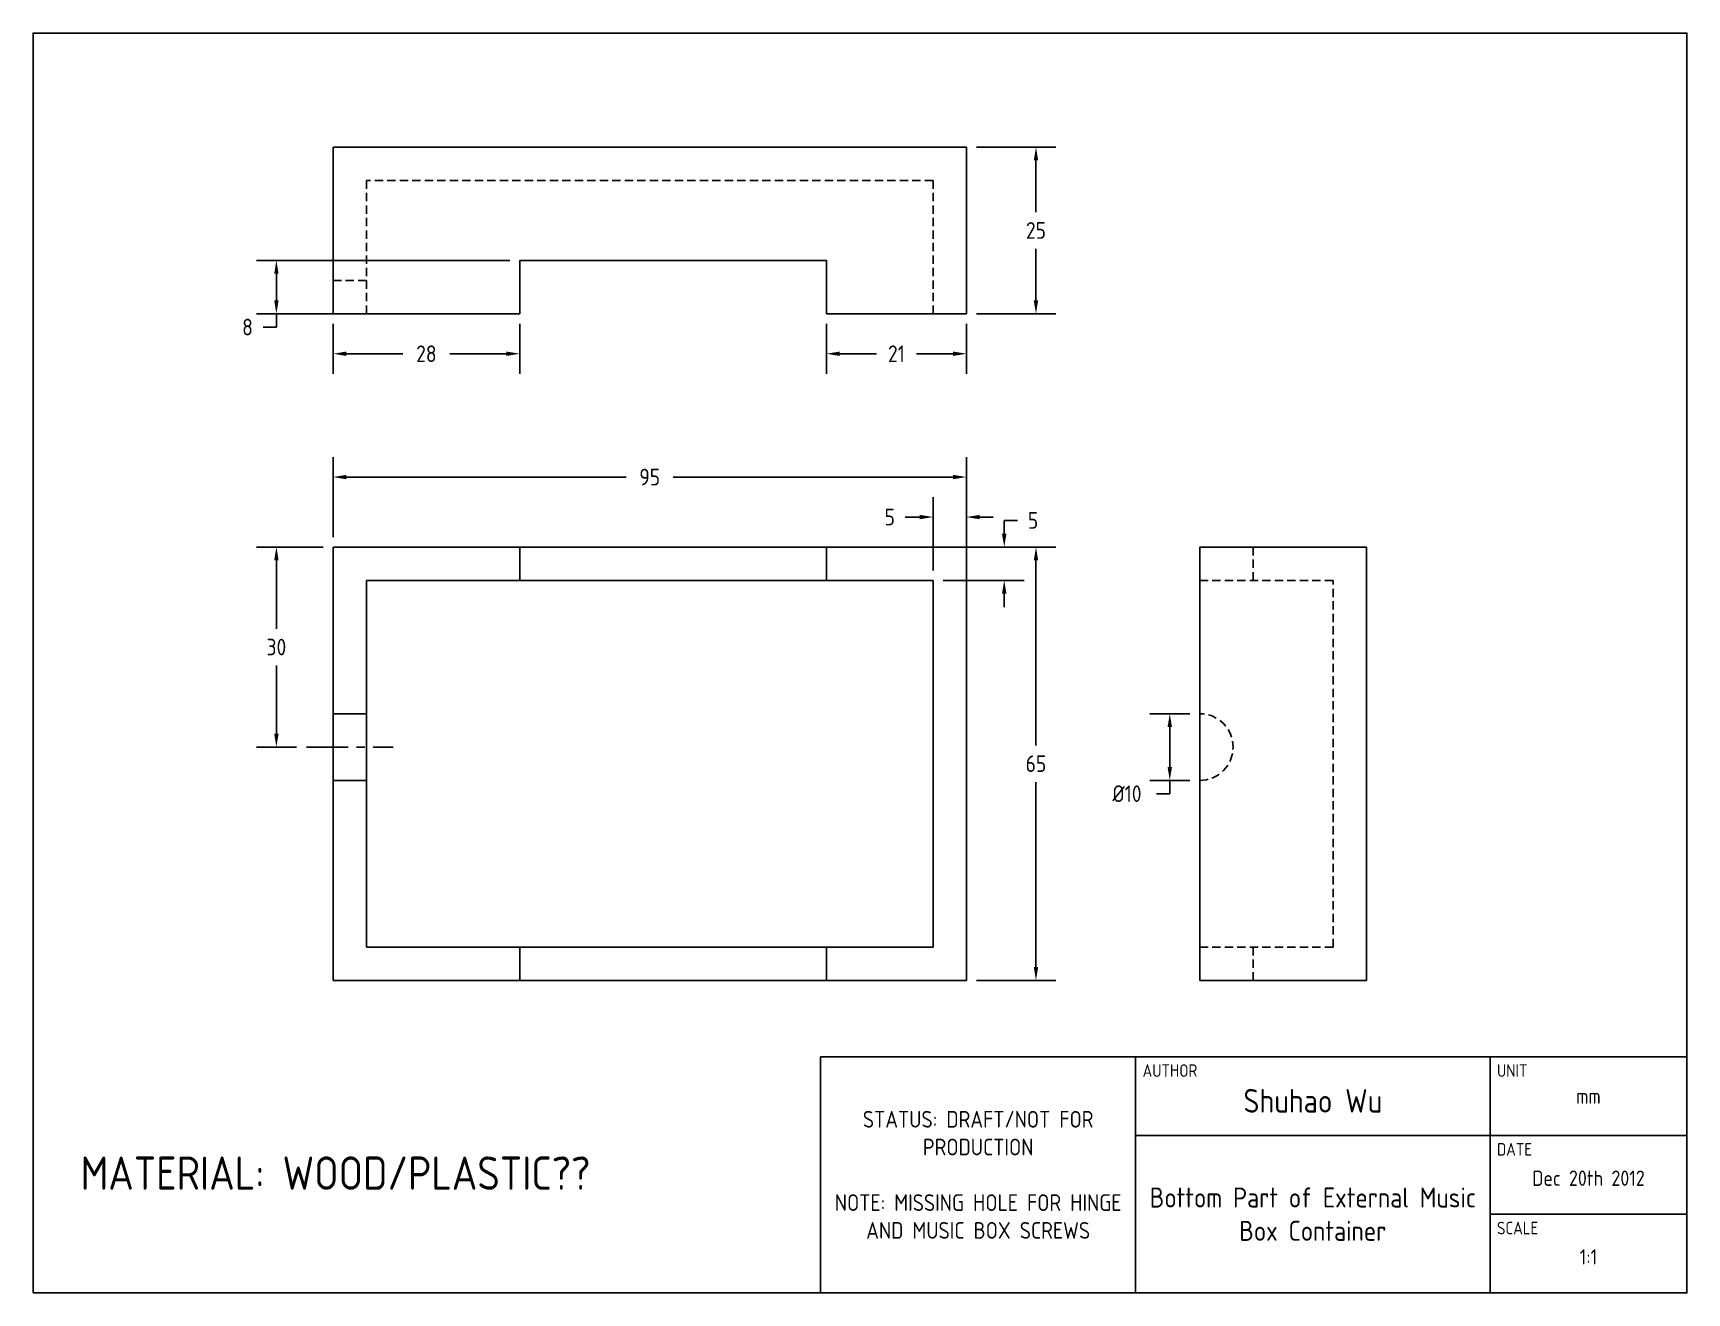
# Model space of a CAD drawing. Header units: inches. Extents: x -37 to 211, y -44 to 145.
import ezdxf
from ezdxf.enums import TextEntityAlignment as Align

# ---------------------------------------------------------------- set-up
doc = ezdxf.new("R2010")
doc.units = ezdxf.units.IN
doc.header["$LTSCALE"] = 5
doc.header["$MEASUREMENT"] = 0
doc.linetypes.add('CENTER', pattern=[2, 1.25, -0.25, 0.25, -0.25])
doc.linetypes.add('HIDDEN', pattern=[0.375, 0.25, -0.125])
for name, color, linetype in [('Centerlines', 1, 'CENTER'), ('dimensions', 7, 'Continuous'), ('HiddenLines', 7, 'HIDDEN'), ('TitleBlock', 7, 'Continuous')]:
    doc.layers.add(name, color=color, linetype=linetype)
doc.styles.get("Standard").update_dxf_attribs({"font": 'dim.shx'})
doc.dimstyles.get("Standard").update_dxf_attribs({"dimtxt": 2.5, "dimasz": 2, "dimexe": 3, "dimexo": 1.5, "dimgap": 1.5, "dimtad": 0, "dimtih": 1, "dimtoh": 1, "dimdec": 0, "dimzin": 0, "dimdsep": 46, "dimtxsty": 'Standard', "dimcen": -1.5, "dimadec": 0, "dimazin": 0, "dimtfac": 1, "dimtdec": 0, "dimtofl": 0, "dimtmove": 0, "dimatfit": 3, "dimfxl": 1, "dimtolj": 1, "dimtzin": 0, "dimarcsym": 0})

# ---------------------------------------------------------------- blocks, each defined once
blk = doc.blocks.new('*D1')
at = {"layer": 'Defpoints', "color": 0, "transparency": 16777216}
for p in [(7.5, 78), (7.5, 67.5), (102.5, 67.5)]:
    blk.add_point(p, dxfattribs=at)
at = {"layer": 'dimensions', "color": 0, "lineweight": -2, "transparency": 16777216}
for p, q in [((7.5, 69), (7.5, 81)), ((102.5, 69), (102.5, 81)), ((9.5, 78), (51.48, 78)), ((100.5, 78), (58.52, 78))]:
    blk.add_line(p, q, dxfattribs=at)
at = {"layer": 'dimensions', "color": 0, "transparency": 16777216}
for points in [[(9.5, 78.33), (9.5, 77.67), (7.5, 78)], [(100.5, 78.33), (100.5, 77.67), (102.5, 78)]]:
    blk.add_solid(points, dxfattribs=at)
at = {"layer": 'dimensions', "color": 0, "transparency": 16777216, "insert": (55, 78), "char_height": 2.5, "attachment_point": 5}
blk.add_mtext('\\A1;95', dxfattribs=at)
blk = doc.blocks.new('*D2')
at = {"layer": 'Defpoints', "color": 0, "transparency": 16777216}
for p in [(102.5, 67.5), (102.5, 2.5), (112.93, 2.5)]:
    blk.add_point(p, dxfattribs=at)
at = {"layer": 'dimensions', "color": 0, "lineweight": -2, "transparency": 16777216}
for p, q in [((104, 67.5), (115.93, 67.5)), ((112.93, 65.5), (112.93, 37.75)), ((112.93, 4.5), (112.93, 32.25)), ((104, 2.5), (115.93, 2.5))]:
    blk.add_line(p, q, dxfattribs=at)
at = {"layer": 'dimensions', "color": 0, "transparency": 16777216}
for points in [[(112.6, 65.5), (113.26, 65.5), (112.93, 67.5)], [(112.6, 4.5), (113.26, 4.5), (112.93, 2.5)]]:
    blk.add_solid(points, dxfattribs=at)
at = {"layer": 'dimensions', "color": 0, "transparency": 16777216, "insert": (112.93, 35), "char_height": 2.5, "attachment_point": 5}
blk.add_mtext('\\A1;65', dxfattribs=at)
blk = doc.blocks.new('*D6')
at = {"layer": 'Defpoints', "color": 0, "transparency": 16777216}
for p in [(102.5, 72), (97.5, 62.5), (102.5, 62.5)]:
    blk.add_point(p, dxfattribs=at)
at = {"layer": 'dimensions', "color": 0, "lineweight": -2, "transparency": 16777216}
for p, q in [((97.5, 64), (97.5, 75)), ((102.5, 64), (102.5, 75)), ((95.5, 72), (93.33, 72)), ((104.5, 72), (106.5, 72))]:
    blk.add_line(p, q, dxfattribs=at)
at = {"layer": 'dimensions', "color": 0, "transparency": 16777216}
for points in [[(95.5, 72.33), (95.5, 71.67), (97.5, 72)], [(104.5, 72.33), (104.5, 71.67), (102.5, 72)]]:
    blk.add_solid(points, dxfattribs=at)
at = {"layer": 'dimensions', "color": 0, "transparency": 16777216, "insert": (91, 72), "char_height": 2.5, "attachment_point": 5}
blk.add_mtext('\\A1;5', dxfattribs=at)
blk = doc.blocks.new('*D7')
at = {"layer": 'Defpoints', "color": 0, "transparency": 16777216}
for p in [(81.5, 102.5), (102.5, 102.5), (81.5, 96.5)]:
    blk.add_point(p, dxfattribs=at)
at = {"layer": 'dimensions', "color": 0, "lineweight": -2, "transparency": 16777216}
for p, q in [((81.5, 101), (81.5, 93.5)), ((102.5, 101), (102.5, 93.5)), ((83.5, 96.5), (89.01, 96.5)), ((100.5, 96.5), (94.99, 96.5))]:
    blk.add_line(p, q, dxfattribs=at)
at = {"layer": 'dimensions', "color": 0, "transparency": 16777216}
for points in [[(83.5, 96.83), (83.5, 96.17), (81.5, 96.5)], [(100.5, 96.83), (100.5, 96.17), (102.5, 96.5)]]:
    blk.add_solid(points, dxfattribs=at)
at = {"layer": 'dimensions', "color": 0, "transparency": 16777216, "insert": (92, 96.5), "char_height": 2.5, "attachment_point": 5}
blk.add_mtext('\\A1;21', dxfattribs=at)
blk = doc.blocks.new('*D8')
at = {"layer": 'Defpoints', "color": 0, "transparency": 16777216}
for p in [(7.5, 102.5), (35.5, 102.5), (7.5, 96.5)]:
    blk.add_point(p, dxfattribs=at)
at = {"layer": 'dimensions', "color": 0, "lineweight": -2, "transparency": 16777216}
for p, q in [((7.5, 101), (7.5, 93.5)), ((35.5, 101), (35.5, 93.5)), ((9.5, 96.5), (17.98, 96.5)), ((33.5, 96.5), (25.02, 96.5))]:
    blk.add_line(p, q, dxfattribs=at)
at = {"layer": 'dimensions', "color": 0, "transparency": 16777216}
for points in [[(9.5, 96.83), (9.5, 96.17), (7.5, 96.5)], [(33.5, 96.83), (33.5, 96.17), (35.5, 96.5)]]:
    blk.add_solid(points, dxfattribs=at)
at = {"layer": 'dimensions', "color": 0, "transparency": 16777216, "insert": (21.5, 96.5), "char_height": 2.5, "attachment_point": 5}
blk.add_mtext('\\A1;28', dxfattribs=at)
blk = doc.blocks.new('*D10')
at = {"layer": 'Defpoints', "color": 0, "transparency": 16777216}
for p in [(97.5, 67.5), (108.17, 67.5), (97.5, 62.5)]:
    blk.add_point(p, dxfattribs=at)
at = {"layer": 'dimensions', "color": 0, "lineweight": -2, "transparency": 16777216}
for p, q in [((108.17, 69.5), (108.17, 71.5)), ((108.17, 71.5), (110.17, 71.5)), ((99, 67.5), (111.17, 67.5)), ((99, 62.5), (111.17, 62.5)), ((108.17, 60.5), (108.17, 58.5))]:
    blk.add_line(p, q, dxfattribs=at)
at = {"layer": 'dimensions', "color": 0, "transparency": 16777216}
for points in [[(107.83, 69.5), (108.5, 69.5), (108.17, 67.5)], [(107.83, 60.5), (108.5, 60.5), (108.17, 62.5)]]:
    blk.add_solid(points, dxfattribs=at)
at = {"layer": 'dimensions', "color": 0, "transparency": 16777216, "insert": (112.5, 71.5), "char_height": 2.5, "attachment_point": 5}
blk.add_mtext('\\A1;5', dxfattribs=at)
blk = doc.blocks.new('*D11')
at = {"layer": 'Defpoints', "color": 0, "transparency": 16777216}
for p in [(102.5, 127.5), (102.5, 102.5), (112.93, 102.5)]:
    blk.add_point(p, dxfattribs=at)
at = {"layer": 'dimensions', "color": 0, "lineweight": -2, "transparency": 16777216}
for p, q in [((104, 127.5), (115.93, 127.5)), ((112.93, 125.5), (112.93, 117.75)), ((112.93, 104.5), (112.93, 112.25)), ((104, 102.5), (115.93, 102.5))]:
    blk.add_line(p, q, dxfattribs=at)
at = {"layer": 'dimensions', "color": 0, "transparency": 16777216}
for points in [[(112.6, 125.5), (113.26, 125.5), (112.93, 127.5)], [(112.6, 104.5), (113.26, 104.5), (112.93, 102.5)]]:
    blk.add_solid(points, dxfattribs=at)
at = {"layer": 'dimensions', "color": 0, "transparency": 16777216, "insert": (112.93, 115), "char_height": 2.5, "attachment_point": 5}
blk.add_mtext('\\A1;25', dxfattribs=at)
blk = doc.blocks.new('*D12')
at = {"layer": 'Defpoints', "color": 0, "transparency": 16777216}
for p in [(35.5, 110.5), (-1, 102.5), (35.5, 102.5)]:
    blk.add_point(p, dxfattribs=at)
at = {"layer": 'dimensions', "color": 0, "lineweight": -2, "transparency": 16777216}
for p, q in [((34, 110.5), (-4, 110.5)), ((-1, 108.5), (-1, 104.5)), ((34, 102.5), (-4, 102.5)), ((-1, 102.5), (-1, 100.5)), ((-1, 100.5), (-3, 100.5))]:
    blk.add_line(p, q, dxfattribs=at)
at = {"layer": 'dimensions', "color": 0, "transparency": 16777216}
for points in [[(-1.33, 108.5), (-0.67, 108.5), (-1, 110.5)], [(-1.33, 104.5), (-0.67, 104.5), (-1, 102.5)]]:
    blk.add_solid(points, dxfattribs=at)
at = {"layer": 'dimensions', "color": 0, "transparency": 16777216, "insert": (-5.33, 100.5), "char_height": 2.5, "attachment_point": 5}
blk.add_mtext('\\A1;8', dxfattribs=at)
blk = doc.blocks.new('*D16')
at = {"layer": 'Defpoints', "color": 0, "transparency": 16777216}
for p in [(7.5, 67.5), (-1, 37.5), (3.5, 37.5)]:
    blk.add_point(p, dxfattribs=at)
at = {"layer": 'dimensions', "color": 0, "lineweight": -2, "transparency": 16777216}
for p, q in [((6, 67.5), (-4, 67.5)), ((-1, 65.5), (-1, 55.25)), ((-1, 39.5), (-1, 49.75)), ((2, 37.5), (-4, 37.5))]:
    blk.add_line(p, q, dxfattribs=at)
at = {"layer": 'dimensions', "color": 0, "transparency": 16777216}
for points in [[(-1.33, 65.5), (-0.67, 65.5), (-1, 67.5)], [(-1.33, 39.5), (-0.67, 39.5), (-1, 37.5)]]:
    blk.add_solid(points, dxfattribs=at)
at = {"layer": 'dimensions', "color": 0, "transparency": 16777216, "insert": (-1, 52.5), "char_height": 2.5, "attachment_point": 5}
blk.add_mtext('\\A1;30', dxfattribs=at)
blk = doc.blocks.new('*D17')
at = {"layer": 'Defpoints', "color": 0, "transparency": 16777216}
for p in [(137.5, 42.5), (133, 32.5), (137.5, 32.5)]:
    blk.add_point(p, dxfattribs=at)
at = {"layer": 'dimensions', "color": 0, "lineweight": -2, "transparency": 16777216}
for p, q in [((136, 42.5), (130, 42.5)), ((133, 40.5), (133, 34.5)), ((136, 32.5), (130, 32.5)), ((133, 32.5), (133, 30.5)), ((133, 30.5), (131, 30.5))]:
    blk.add_line(p, q, dxfattribs=at)
at = {"layer": 'dimensions', "color": 0, "transparency": 16777216}
for points in [[(132.67, 40.5), (133.33, 40.5), (133, 42.5)], [(132.67, 34.5), (133.33, 34.5), (133, 32.5)]]:
    blk.add_solid(points, dxfattribs=at)
at = {"layer": 'dimensions', "color": 0, "transparency": 16777216, "insert": (126.58, 30.5), "char_height": 2.5, "attachment_point": 5}
blk.add_mtext('\\A1;%%C10', dxfattribs=at)
blk = doc.blocks.new('TITLEBLOCK')
for p, q in [((25.5, 4), (20, 4)), ((20, 2.5), (20, 4)), ((22, 2.5), (22, 4)), ((24.25, 2.5), (24.25, 4)), ((25.5, 2.5), (25.5, 4)), ((25.5, 3.5), (22, 3.5)), ((24.25, 3), (25.5, 3))]:
    blk.add_line(p, q)
blk.add_lwpolyline([(15, 2.5), (25.5, 2.5), (25.5, 10.5), (15, 10.5)], close=True)
for s, p in [('AUTHOR', (22.044, 3.872)), ('UNIT', (24.294, 3.872)), ('DATE', (24.294, 3.372)), ('SCALE', (24.294, 2.872))]:
    blk.add_text(s, height=0.08).set_placement(p)
blk.add_text('Shuhao Wu', height=0.15).set_placement((23.125, 3.72), align=Align.MIDDLE_CENTER)

msp = doc.modelspace()

# ---------------------------------------------------------------- linework, layer by layer
for p, q in [((102.5, 127.5), (7.5, 127.5)), ((7.5, 127.5), (7.5, 102.5)), ((102.5, 102.5), (102.5, 127.5)), ((35.5, 102.5), (35.5, 110.5)), ((81.5, 110.5), (35.5, 110.5)), ((81.5, 102.5), (81.5, 110.5)), ((7.5, 102.5), (35.5, 102.5)), ((81.5, 102.5), (102.5, 102.5)), ((102.5, 67.5), (7.5, 67.5)), ((7.5, 67.5), (7.5, 2.5)), ((35.5, 67.5), (35.5, 62.5)), ((81.5, 67.5), (81.5, 62.5)), ((102.5, 2.5), (102.5, 67.5)), ((137.5, 2.5), (137.5, 67.5)), ((137.5, 67.5), (162.5, 67.5)), ((162.5, 2.5), (162.5, 67.5)), ((97.5, 62.5), (12.5, 62.5)), ((12.5, 62.5), (12.5, 7.5)), ((97.5, 7.5), (97.5, 62.5)), ((7.5, 42.5), (12.5, 42.5)), ((7.5, 32.5), (12.5, 32.5)), ((12.5, 7.5), (97.5, 7.5)), ((35.5, 7.5), (35.5, 2.5)), ((81.5, 7.5), (81.5, 2.5)), ((7.5, 2.5), (102.5, 2.5)), ((137.5, 2.5), (162.5, 2.5))]:
    msp.add_line(p, q)
at = {"layer": 'Centerlines'}
msp.add_line((3.5, 37.5), (16.5, 37.5), dxfattribs=at)
at = {"layer": 'HiddenLines'}
for p, q in [((97.5, 122.5), (12.5, 122.5)), ((12.5, 122.5), (12.5, 102.5)), ((97.5, 102.5), (97.5, 122.5)), ((7.5, 107.5), (12.5, 107.5)), ((145.5, 62.5), (145.5, 67.5)), ((137.5, 62.5), (157.5, 62.5)), ((157.5, 7.5), (157.5, 62.5)), ((7.5, 32.5), (12.5, 32.5)), ((137.5, 7.5), (157.5, 7.5)), ((145.5, 7.5), (145.5, 2.5))]:
    msp.add_line(p, q, dxfattribs=at)
msp.add_arc((137.5, 37.5), 5, 270, 90, dxfattribs=at)

# ---------------------------------------------------------------- block references
at = {"layer": 'TitleBlock', "xscale": 23.62515464506414, "yscale": 23.62515464506414, "zscale": 23.62515464506414}
msp.add_blockref('TITLEBLOCK', (-391.87, -103.46), dxfattribs=at)

# ---------------------------------------------------------------- texts
at = {"layer": 'TitleBlock'}
for s, p in [('mm', (195.8, -14.86)), ('Dec 20th 2012', (195.8, -27.18)), ('1:1', (195.8, -38.99))]:
    msp.add_text(s, height=2.3, dxfattribs=at).set_placement(p, align=Align.MIDDLE_CENTER)
msp.add_text('MATERIAL: WOOD/PLASTIC??', height=5, dxfattribs=at).set_placement((-30.37, -28.92))
at = {"layer": 'TitleBlock', "attachment_point": 5}
for s, width, insert, char_height in [('STATUS: DRAFT/NOT FOR PRODUCTION\\P\\PNOTE: MISSING HOLE FOR HINGE AND MUSIC BOX SCREWS', 47.2503, (104.26, -26.68), 2.5), ('Bottom Part of External Music Box Container', 53.1566, (154.46, -32.58), 3)]:
    msp.add_mtext_dynamic_manual_height_columns(s, width=width, gutter_width=15, heights=[0], dxfattribs=dict(at, insert=insert, char_height=char_height))

# ---------------------------------------------------------------- dimensions: what is measured, and where the dimension line sits
at = {"layer": 'dimensions'}
for base, p1, p2, picture, middle in [((112.93, 102.5), (102.5, 127.5), (102.5, 102.5), '*D11', (112.93, 115)), ((-1, 102.5), (35.5, 110.5), (35.5, 102.5), '*D12', (-5.33, 100.5)), ((-1, 37.5), (7.5, 67.5), (3.5, 37.5), '*D16', (-1, 52.5))]:
    dim = msp.add_linear_dim(base=base, p1=p1, p2=p2, angle=90, dimstyle='Standard', dxfattribs=at)
    dim.commit()
    dim.dimension.update_dxf_attribs({"geometry": picture, "text_midpoint": middle})
for base, p1, p2, picture, middle in [((7.5, 96.5), (35.5, 102.5), (7.5, 102.5), '*D8', (21.5, 96.5)), ((81.5, 96.5), (102.5, 102.5), (81.5, 102.5), '*D7', (92, 96.5))]:
    dim = msp.add_linear_dim(base=base, p1=p1, p2=p2, dimstyle='Standard', dxfattribs=at)
    dim.commit()
    dim.dimension.update_dxf_attribs({"geometry": picture, "text_midpoint": middle})
for base, p1, p2, picture, middle in [((7.5, 78), (102.5, 67.5), (7.5, 67.5), '*D1', (55, 78)), ((102.5, 72), (97.5, 62.5), (102.5, 62.5), '*D6', (91, 72))]:
    dim = msp.add_linear_dim(base=base, p1=p1, p2=p2, dimstyle='Standard', dxfattribs=at)
    dim.commit()
    dim.dimension.update_dxf_attribs({"geometry": picture, "text_midpoint": middle, "dimtype": 160})
for base, p1, p2, picture, middle in [((108.17, 67.5), (97.5, 62.5), (97.5, 67.5), '*D10', (112.5, 71.5)), ((112.93, 2.5), (102.5, 67.5), (102.5, 2.5), '*D2', (112.93, 35))]:
    dim = msp.add_linear_dim(base=base, p1=p1, p2=p2, angle=90, dimstyle='Standard', dxfattribs=at)
    dim.commit()
    dim.dimension.update_dxf_attribs({"geometry": picture, "text_midpoint": middle, "dimtype": 160})
dim = msp.add_linear_dim(base=(133, 32.5), p1=(137.5, 42.5), p2=(137.5, 32.5), angle=90, text='%%C<>', dimstyle='Standard', dxfattribs=at)
dim.commit()
dim.dimension.update_dxf_attribs({"geometry": '*D17', "text_midpoint": (126.58, 30.5)})

doc.saveas('drawing.dxf')
